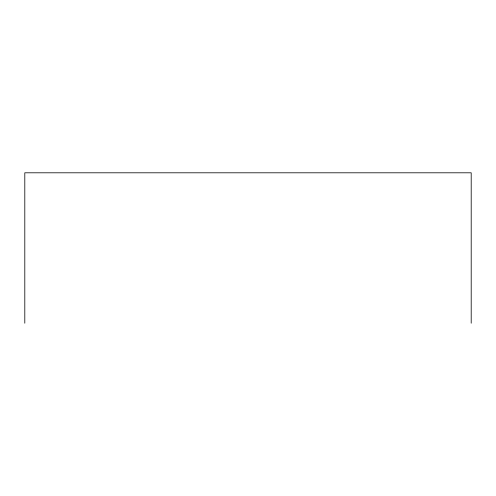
<?xml version="1.0" encoding="UTF-8"?>
<svg xmlns="http://www.w3.org/2000/svg" width="496" height="496" viewBox="0 0 496 496"><rect width="100%" height="100%" fill="white"/><g stroke="black" fill="none" stroke-linecap="round" stroke-linejoin="round"><path stroke-width="0.74" d="M471.2 323.2L471.2 172.8L24.8 172.8L24.8 323.2"/></g></svg>
